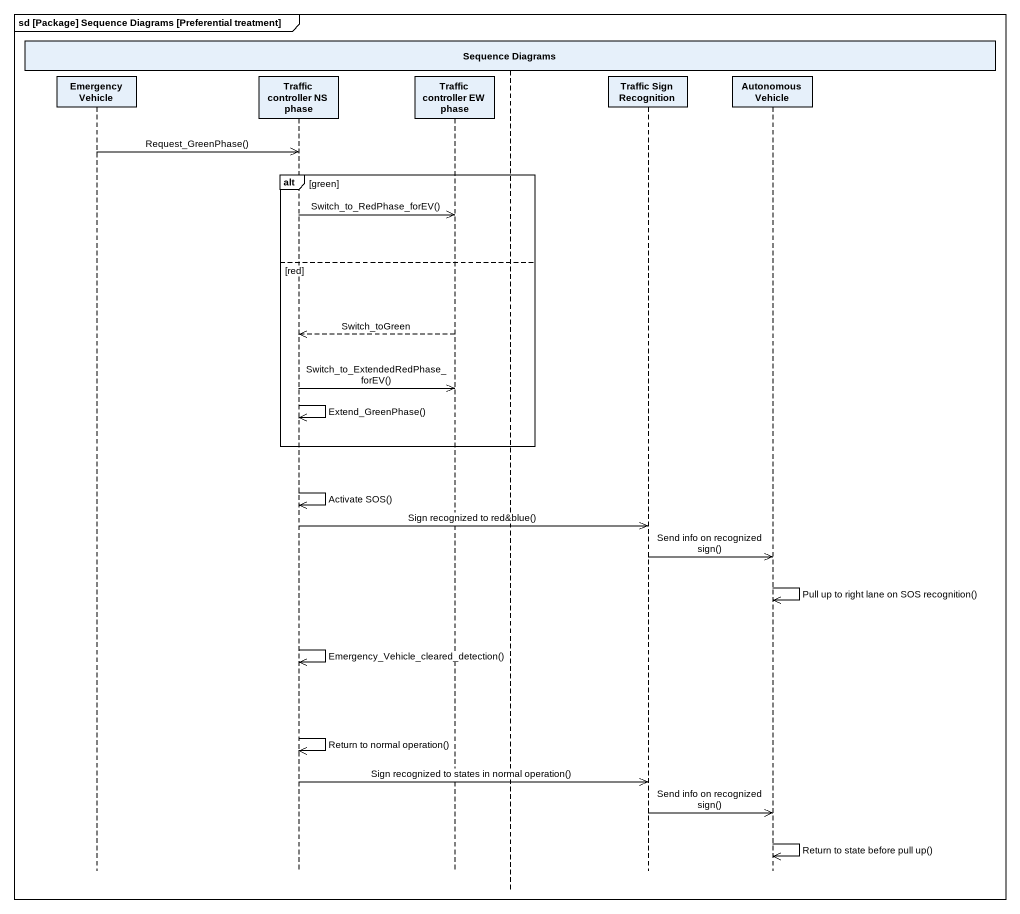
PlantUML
@startuml
mainframe sd [Package] Sequence Diagrams [Preferential treatment]
hide footbox
participant "Emergency Vehicle" as Emergency_Vehicle
participant "Traffic controller NS phase" as Traffic_controller_NS_phase
participant "Traffic controller EW phase" as Traffic_controller_EW_phase
participant "Sequence Diagrams" as Sequence_Diagrams
participant "Traffic Sign Recognition" as Traffic_Sign_Recognition
participant "Autonomous Vehicle" as Autonomous_Vehicle

Emergency_Vehicle ->> Traffic_controller_NS_phase : Request_GreenPhase()
alt green
  Traffic_controller_NS_phase ->> Traffic_controller_EW_phase : Switch_to_RedPhase_forEV()
else red
  Traffic_controller_EW_phase -->> Traffic_controller_NS_phase : Switch_toGreen
  Traffic_controller_NS_phase ->> Traffic_controller_EW_phase : Switch_to_ExtendedRedPhase_forEV()
  Traffic_controller_NS_phase ->> Traffic_controller_NS_phase : Extend_GreenPhase()
end
Traffic_controller_NS_phase ->> Traffic_controller_NS_phase : Activate SOS()
Traffic_controller_NS_phase ->> Traffic_Sign_Recognition : Sign recognized to red&blue()
Traffic_Sign_Recognition ->> Autonomous_Vehicle : Send info on recognized sign()
Autonomous_Vehicle ->> Autonomous_Vehicle : Pull up to right lane on SOS recognition()
Traffic_controller_NS_phase ->> Traffic_controller_NS_phase : Emergency_Vehicle_cleared_detection()
Traffic_controller_NS_phase ->> Traffic_controller_NS_phase : Return to normal operation()
Traffic_controller_NS_phase ->> Traffic_Sign_Recognition : Sign recognized to states in normal operation()
Traffic_Sign_Recognition ->> Autonomous_Vehicle : Send info on recognized sign()
Autonomous_Vehicle ->> Autonomous_Vehicle : Return to state before pull up()
@enduml
